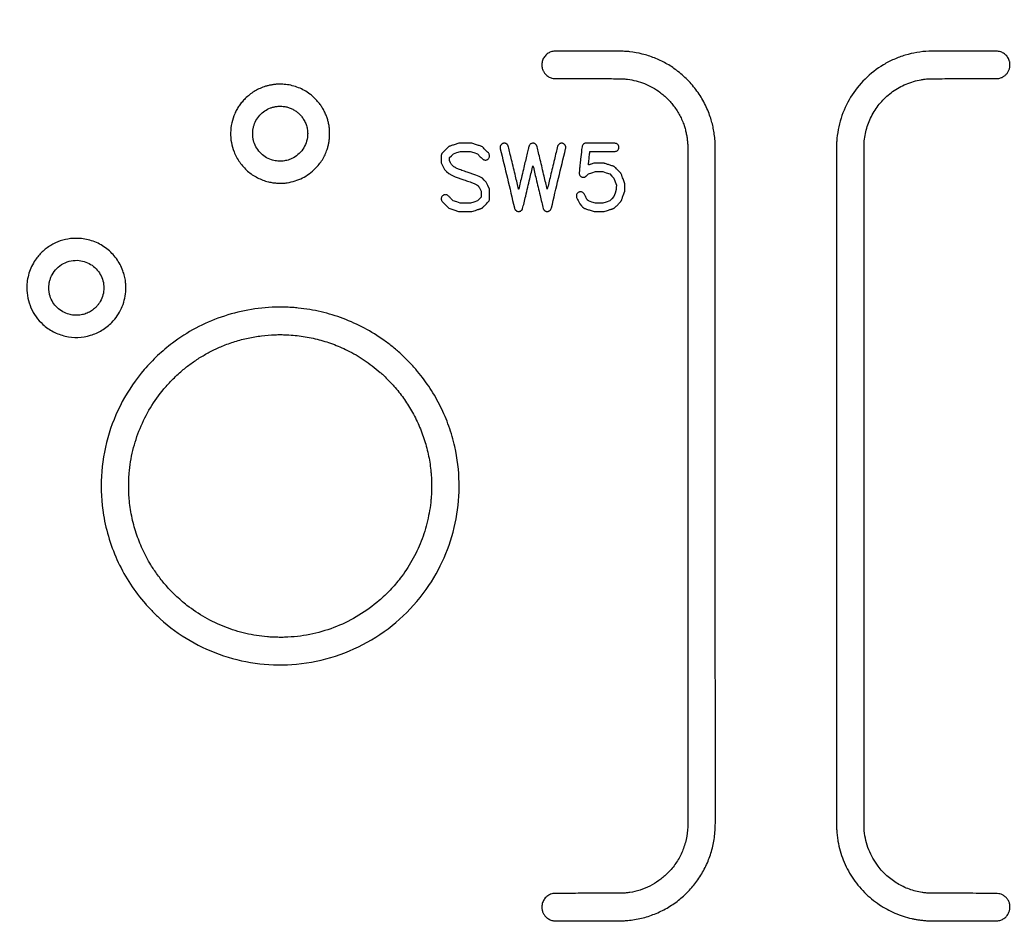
# Model space of a CAD drawing. Extents: x 980 to 25457, y 984 to 49020.
# Drawn here: x 11298 to 18631, y 11193 to 17880 of the extents above; entities that cross this region are included whole.
import ezdxf

# ---------------------------------------------------------------- set-up
doc = ezdxf.new("R2010")
doc.units = 0

msp = doc.modelspace()

# ---------------------------------------------------------------- linework, layer by layer
for points in [[(25353.176636, 36563.461695, -0.000001), (25352.040197, 20064.737908), (25350.791615, 2595.149668, -0.017503)], [(981.025332, 39243.286233, 0.000001), (980.725995, 36638.380945, 0.000022), (980.440705, 32466.957132, 0.000002), (980.203828, 20941, 0.000003), (980.107189, 12237.212398, 0.000012), (980.209361, 6804.802998)], [(1083.221486, 6831.128539, -0.000012), (1083.127559, 12273.089819, -0.000003), (1083.236026, 20942, -0.000002), (1083.488164, 32350.921193, -0.000022), (1083.779877, 36579.793336, -0.000001), (1084.083373, 39239.060792, -0.032823)], [(1895.500479, 7922.608607, -0.000003), (1895.516153, 10549.853821, -0.000001), (1895.574114, 14934.526042, -0.000001), (1895.654924, 19974.475505, -0.000001), (1895.750479, 25038.650259), (1896, 37344.800518)], [(25455.283853, 8026.2, 0.000006), (25455.447111, 13939.785085, 0.000004), (25455.5, 20957, 0.000003), (25455.451202, 30583.274766, 0.000015), (25455.249846, 35648.33495)], [(23837.04827, 49018.908979, 0.000001), (21675.802621, 49019.17901, 0.000024)], [(18681.279442, 49019.402857, 0.000005), (13233.5, 49019.49605, 0.000002), (9165.520775, 49019.509787, 0.000004), (5739.221875, 49019.480206)], [(24540, 37344.615933), (24540.017364, 25078.057967, 0.000003), (24540.072189, 18212.977995, 0.000025), (24540.281798, 14996.564512), (24540.53635, 12813.47858, 0.052236), (24541.438354, 12804.878001, 0.074337), (24546.543768, 12791.201334, 0.068737), (24555.531869, 12779.203011, 0.069207), (24567.370173, 12770.158349, 0.07731), (24580.799221, 12765.105084, 0.090469), (24599.660012, 12764.630768, 0.093087), (24617.267741, 12770.877964, 0.091235), (24631.678767, 12783.228321, 0.082939), (24641.332811, 12800.295347, 0.087509), (24641.999516, 12804.07251), (24642.357022, 15432.357909, 0.00002), (24642.699465, 18970.575659, 0.000004), (24643, 25073.957926), (24643.5, 37344.415852)], [(1792.666637, 28542.695892, 0.000006), (1792.411049, 24569.503036, 0.000003), (1792.195825, 19883.965567, 0.000004), (1792.047621, 15244.749166, 0.000006), (1792, 11426.463451), (1792, 3112.26021)], [(23728.367996, 45337.206403, 0.000002), (23728.354216, 42876.105371, 0.000002), (23728.361756, 40416.175094, 0.019036)], [(2708.027317, 40429.777448, 0.000002), (2708.046285, 42874.87655, 0.000002), (2708.048936, 45320.157135, 0.014115)], [(23830.974531, 40438.62303, -0.000002), (23830.960256, 42874.830485, -0.000002), (23830.963185, 45310.710508, -0.013332)]]:
    msp.add_lwpolyline(points, format="xyb")
for points in [[(15237, 17648.905827, 0.075976), (15207.727236, 17640.846607, 0.074808), (15182.024981, 17624.384659, 0.074768), (15162.293616, 17601.079249, 0.075763), (15150.398225, 17573.10379, 0.035097), (15147.755401, 17558.633242, 0.038153), (15147.266176, 17544.337347, 0.037826), (15148.958381, 17530.023748, 0.033384), (15152.822584, 17515.5, 0.024936), (15156.851295, 17505.314288, 0.02843), (15161.723568, 17496.031591, 0.028464), (15167.611828, 17487.37112, 0.025112), (15174.682397, 17479.048459, 0.033214), (15185.087176, 17469.356538, 0.033862), (15196.619573, 17461.195684, 0.033879), (15209.142208, 17454.669773, 0.033322), (15222.5, 17449.853436), (15230.5, 17447.557899), (15487, 17446.944713, -0.000192), (15660.726023, 17446.462855, -0.003039), (15719.760404, 17445.917723, -0.009196), (15753.017879, 17444.796408, -0.017843), (15779.5, 17442.465889, -0.033234), (15842.864348, 17430.286061, -0.031613), (15905.155919, 17409.674347, -0.031576), (15964.423277, 17381.345065, -0.032967), (16018.763384, 17346.135877, -0.018893), (16047.049146, 17323.326909, -0.017045), (16074.553256, 17297.679299, -0.017127), (16100.102948, 17270.362041, -0.019647), (16122.524746, 17242.546237, -0.019181), (16145.589413, 17208.88992, -0.020204), (16165.584832, 17174.131147, -0.020259), (16182.661268, 17137.963397, -0.019523), (16196.985244, 17100.088104, -0.014219), (16206.100246, 17069.992434, -0.015919), (16213.116392, 17040.533979, -0.01555), (16218.370802, 17010.084979, -0.012425), (16222.190224, 16977, -0.022523), (16223.63497, 16944.949666, -0.000002), (16223.648041, 14439.018321, -0.000002), (16223.642861, 11932.637312, -0.023187), (16222.197949, 11901.5, -0.042006), (16205.8735, 11810.077703, -0.045035), (16174.70747, 11724.875107, -0.045438), (16129.0953, 11647.293072, -0.044285), (16069.868054, 11578.5, -0.037976), (16010.081374, 11528.595218, -0.038696), (15943.794675, 11488.655032, -0.038599), (15871.983591, 11459.323841, -0.037388), (15795.751214, 11441.00208, -0.019757), (15768.461053, 11437.666664, -0.015544), (15738.711136, 11436.147434, -0.004218), (15686.188304, 11435.54338, -0.00017), (15496, 11435.025393, 0.000125), (15334.490286, 11434.600271, 0.001523), (15272.673135, 11434.23382, 0.001942), (15237.189727, 11433.777525, 0.054672), (15228.056027, 11432.620745, 0.072151), (15197.787188, 11420.556724, 0.079518), (15173.31429, 11400.684506, 0.079936), (15156.359711, 11374.264413, 0.073952), (15147.967945, 11343.141742, 0.061505), (15148.126954, 11320.807363, 0.055642), (15153.644186, 11298.373241, 0.055349), (15164.013388, 11277.59599, 0.05947), (15178.48079, 11260.148241, 0.031583), (15189.823824, 11250.660535, 0.036941), (15201.715549, 11243.212101, 0.036332), (15214.745319, 11237.500984, 0.028877), (15229.5, 11233.21471, 0.052766), (15237.830782, 11232.214018, 0.001503), (15273.76648, 11231.814904, 0.001481), (15333.589015, 11231.507525, 0.00016), (15472, 11231.250447, 0.000377), (15627.415141, 11231.128504, 0.002671), (15702.845627, 11231.529163, 0.005416), (15748.943227, 11232.519796, 0.015259), (15781.114262, 11234.543917, 0.035632), (15881.815331, 11251.269075, 0.035736), (15979.019979, 11282.113189, 0.035786), (16070.71502, 11326.434794, 0.035956), (16155, 11383.317254, 0.018358), (16191.823545, 11414.475954, 0.016307), (16227.795619, 11449.467689, 0.016326), (16261.363261, 11486.679916, 0.01854), (16290.972534, 11524.5, 0.035973), (16345.80779, 11612.897041, 0.03693), (16386.861617, 11707.485476, 0.036819), (16413.650318, 11807.358449, 0.035303), (16425.983516, 11911.5, 0.011863), (16427.240396, 11964.801446, 0.000003), (16426.854842, 14456.096457, 0.000001), (16426.446565, 16959.637013, 0.022405), (16425.170277, 16988, 0.011725), (16419.634559, 17036.684625, 0.015439), (16412.181959, 17080.748802, 0.016143), (16402.347492, 17122.617687, 0.015156), (16389.648737, 17164.665231, 0.037723), (16347.878317, 17263.732089, 0.037994), (16291.782459, 17355.148146, 0.037919), (16222.382182, 17437.186412, 0.037253), (16141, 17508.331899, 0.033896), (16062.943649, 17559.043251, 0.032802), (15977.909608, 17599.366846, 0.032746), (15888.182779, 17628.282094, 0.033503), (15796.129653, 17644.96656, 0.01389), (15765.347411, 17647.575204, 0.010355), (15731.287156, 17648.803813, 0.003392), (15673.125948, 17649.301893, 0.000203), (15498, 17649.542368, 0.000319), (15399.162862, 17649.574752, 0.000532), (15315.918967, 17649.460296, 0.000099), (15243.039547, 17649.268127, 0.028548)], [(18001, 17648.918256, 0.031428), (17913.598704, 17639.741533, 0.030913), (17827.542839, 17619.659889, 0.030907), (17744.602562, 17589.11573, 0.031384), (17666.5, 17548.71279, 0.060074), (17531.074936, 17443.576696, 0.060587), (17424.965577, 17309.538532, 0.060539), (17354.01365, 17153.872508, 0.05981), (17322.035536, 16985.100563, 0.016943), (17320.993767, 16954.377874, 0.000001), (17320.967703, 14442.683002, 0.000001), (17320.954503, 11931.246356, 0.016657), (17321.995678, 11900, 0.005788), (17323.688514, 11878.395488, 0.007), (17325.795145, 11858.167688, 0.007235), (17328.39747, 11838.604087, 0.0071), (17331.579534, 11819, 0.050399), (17370.679405, 11680.857711, 0.050631), (17436.583755, 11553.557711, 0.050641), (17526.712231, 11442.123245, 0.050463), (17637.5, 11350.932558, 0.022768), (17693.325016, 11317.29406, 0.023025), (17751.772551, 11289.007579, 0.023008), (17812.616748, 11266.196895, 0.022655), (17875.611863, 11248.940372, 0.009948), (17900.574164, 11243.823634, 0.00887), (17926.691334, 11239.48701, 0.008352), (17954.486197, 11235.850339, 0.006706), (17984.5, 11232.839329, 0.021077), (18009.278641, 11231.737734, 0.000119), (18243.51442, 11231.259276, 0.000132), (18476.635065, 11230.900246, 0.018937), (18504, 11231.902046, 0.05964), (18531.586756, 11237.310564, 0.069326), (18555.62997, 11248.959445, 0.070307), (18575.312695, 11266.573301, 0.063904), (18590.098543, 11289.5, 0.019913), (18594.874354, 11300.62977, 0.038565), (18597.626935, 11309.907071, 0.036629), (18599.002735, 11319.805387, 0.016222), (18599.430936, 11333, 0.004888), (18599.34078, 11342.221918, 0.017915), (18599.017505, 11348.053478, 0.024868), (18598.344283, 11352.798777, 0.018033), (18597.14445, 11358, 0.057894), (18587.971108, 11381.071738, 0.060041), (18573.840347, 11401.117095, 0.060642), (18555.495254, 11417.067596, 0.061231), (18533.91681, 11428.089707, 0.057105), (18517.03896, 11432.145814, 0.024309), (18493.824165, 11433.847091, 0.005379), (18448.27365, 11434.475124, 0.000151), (18252, 11435.010486, -0.00017), (18061.567704, 11435.53726, -0.004242), (18009.15366, 11436.144775, -0.01561), (17979.294533, 11437.67766, -0.019002), (17951.5, 11441.043475, -0.047981), (17858.237272, 11465.29474, -0.047281), (17770.817881, 11506.961533, -0.047332), (17692.868242, 11564.258287, -0.048309), (17627.671817, 11634.834257, -0.033862), (17588.780951, 11693.993245, -0.035514), (17558.922345, 11756.948966, -0.035119), (17538.011041, 11824.155919, -0.031658), (17525.815472, 11896, -0.026217), (17524.363621, 11923.665767, -0.000002), (17524.350269, 14441.442732, -0.000002), (17524.352979, 16959.108333, -0.026004), (17525.804646, 16987, -0.050884), (17548.043824, 17093.59889, -0.053456), (17591.14452, 17191.646198, -0.05356), (17653.960542, 17278.164479, -0.051454), (17734.5, 17350.67237, -0.030687), (17781.770117, 17380.890785, -0.027449), (17834.142815, 17406.354992, -0.02735), (17889.200433, 17426.01597, -0.029852), (17944.5, 17438.883029, -0.002962), (17956.280602, 17440.820484, -0.006286), (17965.427431, 17442.151542, -0.005211), (17975.606786, 17443.39459, -0.00147), (17991.5, 17445.120201, -0.024212), (18002.167693, 17445.726762, -0.000432), (18059.496825, 17446.157925, -0.000818), (18138.438031, 17446.554233, -0.000238), (18260, 17446.907602), (18517.5, 17447.533378), (18526, 17450.199988, 0.044351), (18546.68532, 17458.766684, 0.05425), (18564.073497, 17470.400938, 0.055353), (18578.281631, 17485.286126, 0.049227), (18589.528094, 17503.5, 0.019357), (18594.627713, 17515.04074, 0.0395), (18597.537849, 17524.501627, 0.037968), (18598.988819, 17534.539652, 0.016572), (18599.453555, 17548, 0.004831), (18599.377801, 17557.136188, 0.017528), (18599.070045, 17562.936754, 0.024804), (18598.426774, 17567.580189, 0.019864), (18597.290508, 17572.5, 0.07065), (18584.689069, 17601.671498, 0.07784), (18564.782139, 17625.105397, 0.078418), (18538.800975, 17641.203574, 0.073187), (18508.5, 17649.008009, 0.026483), (18492.84109, 17649.839011, 0.000061), (18261.059051, 17649.82623, 0.00015), (18038.674416, 17649.720013, 0.01025)], [(13196, 17405.414314, 0.01179), (13169.006624, 17402.474942, 0.015855), (13144.744848, 17398.466127, 0.016833), (13122.013511, 17393.164786, 0.016736), (13099.645984, 17386.337428, 0.027362), (13060.912182, 17370.667231, 0.02963), (13025.175535, 17351.219029, 0.029519), (12991.87032, 17327.610185, 0.026747), (12960.405729, 17299.5, 0.021043), (12936.389881, 17273.517512, 0.02457), (12915.928067, 17246.871986, 0.024892), (12898.400664, 17218.663494, 0.022732), (12883.180146, 17188, 0.049674), (12860.726856, 17119.330878, 0.049354), (12852.19406, 17047.431865, 0.049401), (12857.919231, 16975.318447, 0.04996), (12877.681807, 16906.014143, 0.059538), (12919.233348, 16829.328075, 0.059687), (12977.654443, 16764.664417, 0.059733), (13049.651114, 16715.671121, 0.059802), (13131.161544, 16685.108697, 0.025691), (13164.84513, 16678.704164, 0.022451), (13200.561776, 16675.42228, 0.02246), (13236.413076, 16675.356938, 0.025773), (13270.5, 16678.592023, 0.039785), (13328.020518, 16691.798544, 0.040811), (13382.213487, 16713.871677, 0.040741), (13432.184816, 16744.49569, 0.039368), (13477.147617, 16783.137193, 0.028883), (13504.782408, 16814.365875, 0.028428), (13528.792469, 16848.731607, 0.02849), (13548.701205, 16885.521374, 0.029321), (13564.085565, 16923.990533, 0.016595), (13572.091568, 16950.954838, 0.02089), (13577.613962, 16976.406955, 0.020722), (13581.024042, 17002.399651, 0.015896), (13582.662395, 17031, 0.017159), (13582.40113, 17060.419059, 0.020778), (13580.06522, 17087.917559, 0.020856), (13575.46541, 17115.039538, 0.017528), (13568.400651, 17143.325292, 0.023336), (13559.150809, 17170.644149, 0.019017), (13546.806557, 17198.955532, 0.019043), (13532.370685, 17226.198571, 0.023643), (13516.830979, 17250.302774, 0.018675), (13498.937404, 17273.489534, 0.019038), (13479.473207, 17295.122714, 0.019202), (13458.591857, 17315.035358, 0.019813), (13436.454828, 17333.070265, 0.033246), (13396.367175, 17359.194214, 0.032836), (13353.007932, 17379.895465, 0.032788), (13307.248028, 17394.767522, 0.032924), (13260, 17403.504732, 0.017435), (13247.432131, 17404.539698, 0.004367), (13226.867413, 17405.333132, 0.003922), (13206.414349, 17405.78285, 0.024761)], [(13251.5, 17240.612125, -0.013283), (13266.252323, 17237.484314, -0.019139), (13279.097798, 17233.877085, -0.01941), (13291.492817, 17229.340547, -0.01425), (13304.869286, 17223.39636, -0.032156), (13328.971413, 17209.884369, -0.034264), (13350.607661, 17193.648894, -0.034348), (13369.777335, 17174.650245, -0.032645), (13386.520841, 17152.894787, -0.042702), (13402.643297, 17123.752608, -0.040577), (13413.905263, 17091.799749, -0.040739), (13419.824249, 17058.578207, -0.043878), (13420.060705, 17025.663976, -0.063928), (13408.884886, 16972.763237, -0.066572), (13384.78694, 16925.18535, -0.066771), (13349.109755, 16885.727521, -0.064953), (13303.979757, 16856.634501, -0.048549), (13267.74815, 16843.578699, -0.047985), (13229.535855, 16837.688413, -0.047763), (13190.733891, 16839.179365, -0.047188), (13152.755636, 16847.998241, -0.064031), (13107.330571, 16869.961163, -0.061761), (13068.319391, 16902.927467, -0.061963), (13038.646555, 16944.311529, -0.065263), (13020.648167, 16991, -0.013494), (13017.672208, 17004.920175, -0.021356), (13015.958788, 17016.997917, -0.020161), (13015.224533, 17029.664352, -0.010479), (13015.27789, 17045.5, -0.007645), (13015.85542, 17060.070605, -0.018779), (13016.844739, 17070.740235, -0.020849), (13018.559633, 17080.629433, -0.011684), (13021.422193, 17092.493097, -0.060202), (13039.257215, 17137.095973, -0.058836), (13067.31335, 17176.546782, -0.058906), (13103.751004, 17208.338031, -0.060627), (13146.259163, 17230.393837, -0.015367), (13156.358781, 17233.816962, -0.011175), (13167.781335, 17237.023833, -0.011232), (13179.233653, 17239.691927, -0.016504), (13189.413938, 17241.475341, -0.028971), (13202.159263, 17242.529135, -0.009618), (13220.915648, 17242.629158, -0.009437), (13239.533181, 17242.018736, -0.03269)], [(14501, 16958.898463, 0.001128), (14487.911042, 16954.550643, 0.00161), (14476.3125, 16950.627262, 0.000879), (14466.520182, 16947.260464, 0.024247), (14464, 16946.249773, 0.084648), (14459.289867, 16943.035828, 0.00157), (14437.685862, 16922.052952, 0.002576), (14417.058754, 16901.683749, 0.044654), (14410.991969, 16894.441225, 0.057621), (14407.658273, 16888.23494, 0.059882), (14405.882686, 16881.5113, 0.032265), (14405.150225, 16871.63918, 0.00547), (14405.176464, 16852.741132), (14405.5, 16826.5), (14418, 16801.503076), (14430.5, 16776.506152), (14445.5, 16761.183514), (14460.5, 16745.860876), (14484.728512, 16733.372224), (14508.957025, 16720.883572), (14572.810077, 16699.571146, -0.001048), (14609.262163, 16687.319408, -0.00591), (14628.632569, 16680.507434, -0.01086), (14641.783274, 16675.381001, -0.014113), (14653.581565, 16670.088908, -0.004947), (14663.29442, 16665.27954, -0.022302), (14668.806769, 16662.165287, -0.032715), (14672.952699, 16659.178726, -0.020889), (14677.375125, 16655.209548, -0.019936), (14681.494368, 16650.855717, -0.037089), (14684.409244, 16646.970893, -0.025126), (14687.366057, 16641.798595, -0.004904), (14692.125125, 16632.175439), (14700, 16615.850877), (14700, 16594.072554), (14700, 16572.294231), (14686.25, 16558.226588), (14672.5, 16544.158945), (14646.985326, 16536.079472), (14621.470653, 16528), (14583.690423, 16528), (14545.910194, 16528), (14520.205097, 16536.477606), (14494.5, 16544.955212), (14474.5, 16565.011313, 0.006057), (14459.057868, 16580.126049, 0.044592), (14450.998369, 16586.556535, 0.086866), (14444.279676, 16589.48487, 0.059502), (14436, 16590.473684, 0.015041), (14431.862885, 16590.349207, 0.036756), (14428.844352, 16589.943402, 0.040322), (14426.086534, 16589.127291, 0.021678), (14422.833688, 16587.70706, 0.064424), (14415.478435, 16582.849299, 0.075423), (14410.045287, 16576.501037, 0.07512), (14406.724319, 16568.804637, 0.063229), (14405.562506, 16559.994232, 0.065449), (14406.65092, 16551.394149, 0.089694), (14409.935095, 16544.336045, 0.039452), (14417.364359, 16535.394439, 0.00405), (14436.703424, 16515.854928), (14462.5, 16490.209856), (14498, 16478.35844), (14533.5, 16466.507025), (14582.177583, 16466.217575), (14630.855166, 16465.928124), (14657.677583, 16474.576813, -0.000113), (14668.615882, 16478.101063, -0.000121), (14679.302077, 16481.538572, -0.000114), (14688.483251, 16484.48718, -0.000573), (14693.627361, 16486.13145, 0.012711), (14697.415479, 16487.444452, 0.011607), (14701.249769, 16488.986095, 0.011703), (14704.61011, 16490.522768, 0.036596), (14706.758837, 16491.768699, 0.04104), (14709.281237, 16493.811228, 0.002463), (14716.316587, 16500.600805, 0.003681), (14724.605739, 16508.799475, 0.002709), (14733.673058, 16518, 0.003085), (14744.323897, 16529.06081, 0.008254), (14751.732219, 16537.111976, 0.009742), (14756.827212, 16543.065491, 0.057913), (14759.041582, 16546.5), (14761.5, 16551.5), (14761.5, 16591.520481), (14761.5, 16631.540961), (14748.804048, 16657.257416), (14736.108095, 16682.973871), (14722.58728, 16697.352878), (14709.066465, 16711.731885), (14685.283233, 16723.483776), (14661.5, 16735.235667), (14597.58756, 16756.598911, -0.000864), (14557.798811, 16769.975084, -0.007508), (14540.204384, 16776.219742, -0.015518), (14528.20946, 16781.109721, -0.012378), (14515.58756, 16787.096475, -0.004535), (14505.226149, 16792.447541, -0.020665), (14499.363532, 16795.859824, -0.030899), (14494.99677, 16799.045112, -0.020872), (14490.417049, 16803.174436, -0.019475), (14486.268607, 16807.570858, -0.031697), (14483.147528, 16811.641943, -0.022801), (14479.94049, 16816.930695, -0.005597), (14475.167049, 16825.916403), (14467, 16841.71473), (14467, 16852.6203), (14467, 16863.52587), (14481.25, 16877.70872), (14495.5, 16891.891571), (14521.591415, 16900.445785), (14547.68283, 16909), (14583.7297, 16909), (14619.77657, 16909), (14646.048236, 16900.541125), (14672.319903, 16892.08225), (14693.909952, 16870.679516, 0.002103), (14706.627148, 16858.178254, 0.015746), (14712.864492, 16852.46994, 0.034132), (14717.064722, 16849.333442, 0.06426), (14720.879038, 16847.515165, 0.074618), (14729.92946, 16845.984613, 0.069079), (14739.284655, 16847.106679, 0.070142), (14747.850818, 16850.701809, 0.081538), (14754.600802, 16856.388799, 0.078531), (14759.381703, 16864.165586, 0.071242), (14761.736536, 16873.303062, 0.072317), (14761.416457, 16882.603593, 0.085626), (14758.407064, 16890.857621, 0.059049), (14753.022106, 16898.114154, 0.00303), (14732.785967, 16919.301613, 0.002768), (14712.154979, 16940.406955, 0.066966), (14705.647904, 16945.431044, 0.045008), (14702.681839, 16946.805025, 0.002242), (14692.555922, 16950.379697, 0.003597), (14680.458896, 16954.491974, 0.002592), (14666.904171, 16958.913366), (14632.308341, 16970), (14583.404171, 16969.97123), (14534.5, 16969.942459)], [(14859.005, 16968.256053, 0.076239), (14854.108048, 16965.635307, 0.038009), (14848.806, 16960.989197, 0.037989), (14844.253486, 16955.576753, 0.074029), (14841.675896, 16950.571861, 0.028002), (14841.032957, 16948.264999, 0.015323), (14840.492294, 16945.37875, 0.01523), (14840.121381, 16942.404725, 0.023409), (14840, 16939.813549, 0.058674), (14841.168568, 16929.889638, 0.000058), (14893.32693, 16711.599391, 0.000066), (14945.405454, 16493.882338, 0.052069), (14949.134717, 16483.305128, 0.051543), (14951.629946, 16479.198594, 0.035902), (14955.212268, 16475.120534, 0.035441), (14959.411591, 16471.530051, 0.045133), (14963.764191, 16468.883316, 0.070592), (14969.351477, 16467.061559, 0.041305), (14976.374057, 16466.415971, 0.041242), (14983.429746, 16466.934277, 0.068776), (14989.122405, 16468.652283, 0.043903), (14993.824214, 16471.333042, 0.040279), (14998.133405, 16474.863921, 0.041013), (15001.743119, 16478.964225, 0.050351), (15004.361338, 16483.339456, 0.049485), (15006.008162, 16487.998694, 0.000337), (15016.144997, 16529.388407, 0.001193), (15028.392118, 16580.065181, 0.000546), (15044.14112, 16646.239345, -0.000281), (15058.502246, 16706.724412, -0.000468), (15070.672704, 16757.643598, -0.000009), (15081.746714, 16803.780692, -0.345176), (15082, 16803.981553, -0.34832), (15082.253332, 16803.783055, -0.000009), (15093.338251, 16757.646801, -0.000469), (15105.520743, 16706.727981, -0.000282), (15119.896174, 16646.242208, 0.000429), (15134.357689, 16585.473846, 0.000687), (15146.818686, 16533.625817, 0.000114), (15157.925454, 16487.736247, 0.040507), (15159.033502, 16484.377595, 0.052815), (15161.468758, 16479.974117, 0.041259), (15164.962711, 16475.767963, 0.040353), (15169.196899, 16472.095332, 0.044366), (15173.839456, 16469.279782, 0.062194), (15180.063974, 16467.132013, 0.047602), (15187.224728, 16466.320124, 0.04826), (15194.282881, 16466.876597, 0.070758), (15200.192813, 16468.811522, 0.04268), (15204.614672, 16471.480123, 0.03666), (15208.765964, 16474.987965, 0.037353), (15212.274127, 16478.977729, 0.050324), (15214.769652, 16483.084625, 0.052647), (15218.600185, 16493.904454, 0.00007), (15270.661821, 16711.423191, 0.000063), (15322.791121, 16929.47951, 0.058701), (15324, 16939.740985, 0.040471), (15323.491296, 16946.0155, 0.058686), (15321.961966, 16951.353323, 0.058242), (15319.223509, 16956.219015, 0.039125), (15315.074104, 16961.074104, 0.039305), (15310.18974, 16965.245487, 0.059061), (15305.305515, 16967.979269, 0.059008), (15299.914227, 16969.496969, 0.039152), (15293.5, 16970, 0.022424), (15290.788234, 16969.878323, 0.015138), (15287.713355, 16969.507706, 0.015269), (15284.756103, 16968.967252, 0.029134), (15282.428139, 16968.324104, 0.073858), (15277.389052, 16965.731074, 0.038795), (15271.989133, 16961.180525, 0.038845), (15267.388643, 16955.885738, 0.078489), (15264.838608, 16951, 0.021539), (15263.797009, 16947.395575, 0.000068), (15252.654264, 16901.48609, 0.000388), (15240.100096, 16849.554513, 0.000243), (15225.484887, 16788.761158, -0.000209), (15210.953136, 16728.296818, -0.00035), (15198.67182, 16677.446289, -0.000006), (15187.508603, 16631.36873, -0.585411), (15187.344136, 16631.32253, -0.13856), (15187.18019, 16631.615606, -0.000004), (15176.248836, 16677.341528, -0.000216), (15164.222388, 16727.746295, -0.00013), (15149.994477, 16787.561372, 0.000141), (15135.685732, 16847.71045, 0.000224), (15123.394904, 16899.209913, 0.000045), (15112.540876, 16944.581148, 0.01085), (15111.469621, 16948.663864, 0.057018), (15109.207581, 16954.132374, 0.050217), (15105.687103, 16959.207373, 0.049353), (15101.156286, 16963.559996, 0.05087), (15095.903816, 16966.8902, 0.017866), (15092.260641, 16968.550836, 0.043035), (15089.437257, 16969.442618, 0.040911), (15086.41878, 16969.862278, 0.014816), (15082.090278, 16969.978038, 0.052238), (15073.976551, 16969.104285, 0.069039), (15066.999718, 16966.561372, 0.070583), (15061.093213, 16962.270153, 0.057825), (15056.145517, 16956.226769, 0.078688), (15053.499063, 16950.195043, 0.002919), (15047.321361, 16926.058986, 0.00255), (15037.387091, 16885.39995, 0.000277), (15015.00781, 16791.506555, -0.000132), (15000.413574, 16730.196732, -0.000219), (14988.076981, 16678.531821, -0.000004), (14976.863879, 16631.664274, -0.138514), (14976.694011, 16631.360678, -0.585418), (14976.523665, 16631.408531, -0.000006), (14965.507046, 16676.885295, -0.000367), (14953.386353, 16727.083386, -0.000219), (14939.047462, 16786.774834, 0.000233), (14924.595694, 16846.929221, 0.000364), (14912.106468, 16898.64275, 0.00009), (14901.133769, 16943.896772, 0.01416), (14899.762072, 16948.923889, 0.023784), (14898.500295, 16952.465499, 0.04311), (14897.091965, 16955.197426, 0.039374), (14895.146991, 16957.805088, 0.016591), (14892.156111, 16960.997993, 0.017985), (14889.336445, 16963.619053, 0.02688), (14886.677478, 16965.679278, 0.030479), (14884.110863, 16967.233572, 0.038964), (14881.571861, 16968.324104, 0.05152), (14876.452698, 16969.494945, 0.031239), (14870.244153, 16969.864433, 0.031277), (14864.056454, 16969.458258, 0.052831)], [(15461.335719, 16967.57595, 0.026508), (15459.076259, 16966.374381, 0.016366), (15456.549309, 16964.738627, 0.016401), (15454.15149, 16962.953271, 0.028152), (15452.293527, 16961.293527, 0.097223), (15447.21804, 16953.738673, 0.056644), (15444.142279, 16943.222995, 0.014908), (15441.253389, 16922.95407, 0.000655), (15433.398975, 16852.130881, 0.000821), (15428.859344, 16810.064076, 0.001965), (15425.665899, 16778.842329, 0.001325), (15423.397516, 16755.124393, 0.032259), (15423.210618, 16748.5, 0.055738), (15424.472038, 16740.018804, 0.073889), (15427.553509, 16732.860884, 0.074542), (15432.557549, 16726.953955, 0.057955), (15439.5, 16722.169915, 0.026706), (15442.555117, 16720.753239, 0.048283), (15445.199517, 16719.980497, 0.036871), (15448.388086, 16719.615085, 0.009843), (15453.5, 16719.509208, 0.009579), (15458.803422, 16719.605391, 0.041726), (15461.919345, 16719.983306, 0.053162), (15464.555955, 16720.828828, 0.022308), (15467.89758, 16722.489252, 0.037608), (15470.683216, 16724.318088, 0.015652), (15474.162097, 16727.174334, 0.014297), (15477.989402, 16730.720752, 0.011547), (15481.89758, 16734.736799), (15490.5, 16743.995094), (15516.622149, 16752.497547), (15542.744299, 16761), (15569.51933, 16761), (15596.294361, 16761), (15622.54244, 16752.495573), (15648.790518, 16743.991147), (15664.247902, 16727.745573), (15679.705287, 16711.5), (15688.352643, 16685.499643), (15697, 16659.499286), (15696.944419, 16643.499643), (15696.888837, 16627.5), (15688.157375, 16602.221007), (15679.425913, 16576.942014), (15663.848314, 16560.721007), (15648.270714, 16544.5), (15622.347018, 16536.25), (15596.423321, 16528), (15569.610315, 16528), (15542.797308, 16528), (15517.148654, 16536.113828), (15491.5, 16544.227655), (15485.188556, 16550.863828, -0.025922), (15481.402449, 16555.282157, -0.026868), (15478.142224, 16560.017714, -0.016888), (15474.373319, 16566.670393, -0.003848), (15468.462842, 16578.192381, 0.013381), (15458.893232, 16596.003074, 0.072614), (15452.147396, 16604.609867, 0.116446), (15444.772381, 16608.923105, 0.060709), (15434.228201, 16610.799205, 0.010939), (15429.185491, 16610.965373, 0.048433), (15426.230859, 16610.711463, 0.053516), (15423.520507, 16609.904297, 0.015274), (15419.520175, 16608.084547, 0.067337), (15411.821999, 16602.908545, 0.07767), (15406.20091, 16596.08896, 0.078185), (15402.954106, 16587.919147, 0.069444), (15402.190225, 16578.798481, 0.044044), (15402.869557, 16574.084942, 0.037876), (15404.382874, 16569.309515, 0.017172), (15407.507762, 16562.254167, 0.002042), (15415.029949, 16546.893182), (15427.5, 16521.689403), (15440.236436, 16508.249291, 0.002363), (15448.678566, 16499.424658, 0.01344), (15453.315655, 16494.874452, 0.025374), (15456.622303, 16492.09875, 0.040813), (15459.726554, 16490.126457, 0.039662), (15461.451264, 16489.386776, 0.000608), (15471.729883, 16485.927448, 0.001627), (15483.69283, 16481.960693, 0.001075), (15497.4623, 16477.477364), (15532.97149, 16466), (15569.524916, 16466), (15606.078342, 16466), (15632.789171, 16474.612751, -0.000113), (15643.684749, 16478.123242, -0.000121), (15654.334856, 16481.549129, -0.000115), (15663.488128, 16484.488749, -0.000573), (15668.627361, 16486.13145, 0.012634), (15672.417354, 16487.444447, 0.011508), (15676.257274, 16488.986095, 0.011605), (15679.625434, 16490.522679, 0.03613), (15681.784387, 16491.768699, 0.042077), (15684.328779, 16493.825298, 0.002439), (15691.527338, 16500.788162, 0.003692), (15700.005968, 16509.192868, 0.002706), (15709.293202, 16518.637812, 0.001934), (15722.931813, 16532.767944, 0.013995), (15729.27286, 16539.770766, 0.029728), (15732.8266, 16544.46086, 0.057735), (15734.9675, 16548.637812, 0.004346), (15736.335611, 16552.390373, 0.000399), (15739.6432, 16561.737357, 0.000515), (15743.567294, 16572.891368, 0.000404), (15747.802229, 16585), (15758.441811, 16615.5), (15758.767052, 16642.5), (15759.092293, 16669.5), (15746.629039, 16706.25492, 0.002259), (15740.678159, 16723.547184, 0.006625), (15736.367975, 16735.384057, 0.007333), (15733.097736, 16743.640505, 0.060651), (15731.121102, 16747.149965, 0.029614), (15728.942991, 16749.771316, 0.001969), (15722.222478, 16756.892555, 0.002838), (15714.124609, 16765.309697, 0.002118), (15705.103427, 16774.502432, 0.00217), (15692.181075, 16787.446555, 0.013066), (15685.264218, 16793.965206, 0.025246), (15680.617661, 16797.716217, 0.063806), (15676.815218, 16799.799609, 0.014553), (15669.755827, 16802.334115, 0.000641), (15644.949096, 16810.398369, 0.000936), (15620.802914, 16818.163773, 0.007909), (15609.870357, 16821.467458, 0.046072), (15605.365377, 16822.313154, 0.015527), (15598.68901, 16822.730529, 0.008369), (15588.045559, 16822.886407, 0.001442), (15567.870357, 16822.78597), (15531.5, 16822.5), (15511.758461, 16816.074873, -0.002399), (15504.159803, 16813.64206, -0.003925), (15497.694801, 16811.662007, -0.00069), (15491.992394, 16809.972932, -0.278631), (15491.604333, 16810.074873, -0.222224), (15491.374775, 16810.738371, -0.000031), (15495.84311, 16853.418389, -0.00057), (15499.868833, 16891.429241, -0.008417), (15501.522226, 16904.75), (15502.122546, 16909), (15596.883134, 16909, 0.000626), (15668.878607, 16909.090176, 0.016805), (15688.000367, 16909.781012, 0.069365), (15698.050321, 16911.904471, 0.096693), (15705.91568, 16916.614098, 0.102346), (15713.714482, 16927.20978, 0.110541), (15716.38904, 16939.737461, 0.11001), (15713.470913, 16952.257272, 0.100556), (15705.460334, 16962.826, 0.107879), (15697.395399, 16967.304, 0.058895), (15686.198675, 16969.275341, 0.013701), (15664.273075, 16969.916263, 0.000477), (15579.071861, 16969.990231), (15466.5, 16969.980462)], [(11684.5, 16267.350603, -0.000962), (11682.779926, 16267.153436, -0.000175), (11679.590625, 16266.795204, -0.000188), (11675.85708, 16266.378589, -0.000171), (11672, 16265.950996, 0.055777), (11596.466272, 16248.940856, 0.053329), (11525.332191, 16215.495923, 0.053135), (11462.649276, 16167.623611, 0.054544), (11412.079467, 16108, 0.03706), (11385.009536, 16060.760024, 0.036937), (11365.175758, 16009.989643, 0.037027), (11353.066461, 15956.975825, 0.037654), (11349, 15903.054677, 0.052317), (11356.886855, 15827.884641, 0.051614), (11380.208965, 15755.628052, 0.051624), (11417.830082, 15689.693015, 0.052381), (11468, 15633.216099, 0.064295), (11545.014438, 15579.229882, 0.064465), (11633.148626, 15546.635891, 0.064503), (11726.629439, 15537.573227, 0.064506), (11819.33222, 15552.630209, 0.032129), (11862.680735, 15568.654595, 0.031861), (11903.745084, 15590.13869, 0.031789), (11941.834273, 15616.719011, 0.031651), (11976.305391, 15647.949504, 0.042336), (12016.694856, 15697.208774, 0.044084), (12047.594772, 15751.929404, 0.043989), (12068.475011, 15811.331549, 0.041795), (12079.094313, 15874.5, 0.018729), (12079.807682, 15890.147326, 0.007312), (12079.666634, 15911.78766, 0.007223), (12078.903029, 15933.235942, 0.02101), (12077.540191, 15948, 0.013123), (12074.129616, 15969.092933, 0.013089), (12069.614639, 15989.996123, 0.013388), (12064.134845, 16010.134264, 0.015617), (12057.829469, 16028.929271, 0.069035), (12009.652211, 16118.654211, 0.069817), (11939.025606, 16191.486659, 0.069906), (11851.169282, 16241.997547, 0.069502), (11752.62174, 16266.470473, 0.01867), (11739.461124, 16267.357467, 0.00426), (11717.138257, 16267.836138, 0.003658), (11694.853798, 16267.960984, 0.028593)], [(11735.144045, 16104.948535, -0.0638), (11785.433488, 16093.247099, -0.064225), (11831.025882, 16069.260509, -0.064058), (11869.138587, 16034.42308, -0.06289), (11897.469301, 15990.869286, -0.064612), (11913.901494, 15941.621959, -0.064545), (11917.227913, 15889.794125, -0.064502), (11907.227941, 15838.80019, -0.064373), (11884.560926, 15792, -0.01279), (11877.967438, 15782.468755, -0.016081), (11871.360348, 15774.006812, -0.015607), (11864.059663, 15765.787785, -0.010948), (11855.358382, 15756.981514, -0.044126), (11826.234463, 15733.367187, -0.047888), (11794.176379, 15715.961479, -0.047815), (11759.348101, 15704.952739, -0.043749), (11722, 15700.330012, -0.019739), (11703.009555, 15700.401576, -0.024509), (11685.420195, 15702.028808, -0.024645), (11668.155232, 15705.358832, -0.020349), (11650.141859, 15710.5486, -0.063594), (11604.474957, 15732.508043, -0.062549), (11565.506793, 15765.342018, -0.062573), (11535.879858, 15806.779828, -0.06373), (11517.646808, 15854.007837, -0.014216), (11515.020474, 15866.167571, -0.017386), (11513.287863, 15877.668844, -0.016804), (11512.319035, 15889.581643, -0.011886), (11512, 15903, -0.02859), (11513.440754, 15928.176395, -0.031232), (11517.746161, 15952.277962, -0.031531), (11524.970753, 15975.447905, -0.030318), (11535.130381, 15997.841524, -0.074683), (11570.642532, 16045.976609, -0.073744), (11618.869099, 16081.798247, -0.073752), (11675.410827, 16102.079728, -0.074727)], [(13184, 15760.327483, 0.038509), (12979.988691, 15739.018854, 0.03872), (12782.043508, 15686.689201, 0.038795), (12594.891391, 15604.588448, 0.03899), (12423, 15494.679206, 0.013546), (12367.464124, 15450.324836, 0.013176), (12313.885072, 15402.629683, 0.013213), (12263.042099, 15352.318614, 0.013821), (12215.707966, 15300.122966, 0.054604), (12053.512654, 15062.967182, 0.054514), (11946.393049, 14796.193879, 0.054533), (11899.486069, 14512.663738, 0.054718), (11915.074359, 14226.030954, 0.034689), (11957.418847, 14047.60139, 0.034698), (12024.022626, 13876.756357, 0.034715), (12113.57548, 13716.843515, 0.034802), (12224.325548, 13571, 0.008623), (12248.839147, 13543.952665, 0.006016), (12277.376574, 13514.260821, 0.006024), (12306.552102, 13485.332586, 0.008789), (12333.00129, 13460.617548, 0.051655), (12552.867804, 13300.066832, 0.051653), (12800.977724, 13187.989522, 0.051654), (13066.787004, 13129.147669, 0.051662), (13339, 13126.04257, 0.055661), (13625.472669, 13185.018499, 0.055597), (13891.997874, 13305.745915, 0.05557), (14125.484439, 13482.296772, 0.055503), (14314.463239, 13706, 0.051011), (14439.889083, 13941.928788, 0.050677), (14515.288962, 14198.881866, 0.050678), (14537.46004, 14465.745931, 0.051016), (14505.389143, 14731, 0.029486), (14461.966308, 14881.316573, 0.02969), (14401.243606, 15025.124544, 0.029693), (14323.920311, 15160.716542, 0.029502), (14230.927639, 15286.5, 0.015695), (14174.534944, 15349.896414, 0.01621), (14114.860559, 15408.929333, 0.016209), (14051.484361, 15463.974437, 0.015691), (13984, 15515.422242, 0.032534), (13838.926463, 15605.357819, 0.032389), (13683.201237, 15675.863724, 0.032372), (13519.592283, 15725.698233, 0.03242), (13351, 15753.966599, 0.008396), (13309.916918, 15757.447189, 0.007414), (13267.001358, 15759.719514, 0.007458), (13224.333601, 15760.707674, 0.008833)], [(13252.5, 15556.997307, -0.025667), (13373.159864, 15546.595284, -0.027075), (13489.951602, 15523.95748, -0.027164), (13603.258379, 15488.919086, -0.026208), (13713.5, 15441.446264, -0.016204), (13777.238808, 15407.331118, -0.016664), (13838.029024, 15369.458236, -0.016407), (13897.031794, 15327.040778, -0.014679), (13955.41418, 15279.298856, -0.013367), (13976.567687, 15259.92339, -0.004298), (14006.920299, 15230.083355, -0.004306), (14036.778812, 15199.701247, -0.013192), (14056.282767, 15178.41418, -0.011018), (14093.563298, 15133.546135, -0.012621), (14127.125298, 15089.03102, -0.012844), (14157.878483, 15043.602622, -0.012295), (14186.727109, 14995.997477, -0.026778), (14240.660858, 14888.944452, -0.026854), (14282.786385, 14776.84067, -0.026859), (14312.647379, 14660.886397, -0.026808), (14329.928512, 14542.32615, -0.004864), (14332.063257, 14516.160867, -0.007179), (14333.383199, 14493.15816, -0.006843), (14334.081039, 14469.326517, -0.003897), (14334.305702, 14440.5, -0.003897), (14334.081039, 14411.673483, -0.006843), (14333.383199, 14387.84184, -0.007179), (14332.063257, 14364.839133, -0.004864), (14329.928512, 14338.67385, -0.035444), (14304.553685, 14183.406062, -0.035172), (14257.46295, 14032.865526, -0.035188), (14189.76135, 13890.476272, -0.03555), (14102.964139, 13759.5, -0.012987), (14067.398617, 13715.724691, -0.012281), (14028.956857, 13673.012359, -0.01233), (13988.63227, 13632.41622, -0.013387), (13947.420614, 13594.988068, -0.040759), (13798.187923, 13486.391022, -0.041401), (13634.069944, 13404.085375, -0.041386), (13458.575649, 13349.919632, -0.040666), (13275.518884, 13324.988673, -0.010816), (13240.804759, 13323.862084, -0.00691), (13200.432482, 13323.983563, -0.006873), (13159.619621, 13325.231756, -0.00985), (13123.5, 13327.54723, -0.036335), (12964.482506, 13352.615264, -0.036119), (12810.440582, 13400.468949, -0.036088), (12664.763768, 13470.041523, -0.036132), (12530.667233, 13559.81287, -0.013121), (12487.664265, 13595.189429, -0.01214), (12445.421821, 13633.677203, -0.012108), (12404.980585, 13674.282107, -0.01286), (12367.379207, 13716.00849, -0.011428), (12340.76176, 13748.59788, -0.008751), (12313.121838, 13785.373384, -0.008773), (12286.881543, 13822.960122, -0.011749), (12264.502867, 13857.995285, -0.027993), (12203.051424, 13973.494838, -0.029225), (12155.871145, 14093.51305, -0.02927), (12123.065431, 14218.037794, -0.028267), (12104.556017, 14347, -0.012092), (12101.790169, 14391.66055, -0.009408), (12100.872756, 14440.313628, -0.009377), (12101.787443, 14489.181793, -0.011694), (12104.548717, 14534.5, -0.038281), (12131.842759, 14702.809062, -0.038166), (12184.492792, 14865.16519, -0.038169), (12261.204169, 15017.619935, -0.038301), (12360.121329, 15156.455694, -0.012229), (12392.405554, 15193.259679, -0.01047), (12428.130834, 15230.438181, -0.010414), (12465.611371, 15266.316569, -0.011683), (12503.171711, 15299.217681, -0.019625), (12568.928712, 15349.91156, -0.018547), (12639.681354, 15396.309559, -0.018495), (12713.890464, 15437.46421, -0.019225), (12790, 15472.454334, -0.022486), (12884.193225, 15506.571977, -0.022217), (12981.445958, 15532.24765, -0.022278), (13080.322331, 15549.133528, -0.022921), (13179.373595, 15556.951354, -0.002099), (13201.550193, 15557.588711, -0.005977), (13216.999982, 15557.7831, -0.006287), (13232.016313, 15557.603723, -0.002539)]]:
    msp.add_lwpolyline(points, format="xyb", close=True)

doc.saveas('drawing.dxf')
